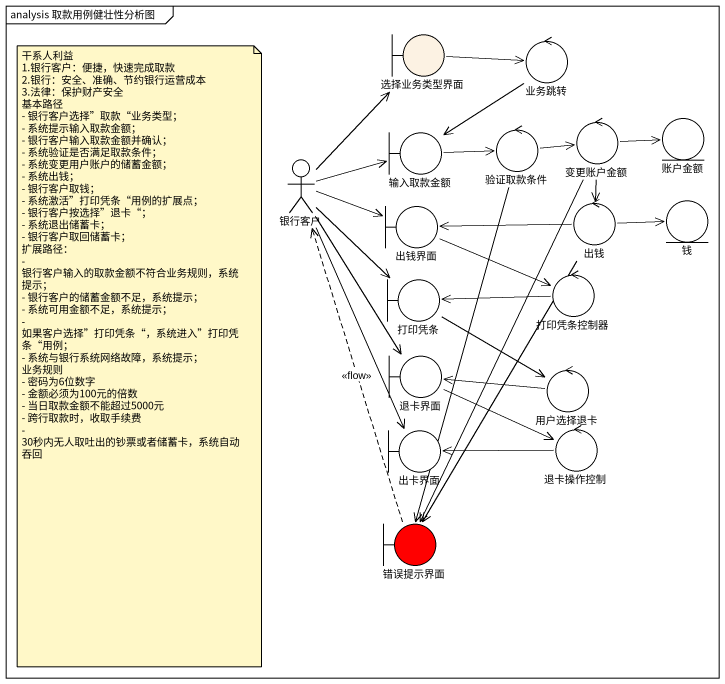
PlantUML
@startuml
mainframe analysis 取款用例健壮性分析图
boundary 选择业务类型界面 #FCF2E3
control 业务跳转
entity 账户金额
actor 银行客户
boundary 输入取款金额
control 验证取款条件
control 变更账户金额
boundary 出钱界面
control 出钱
entity 钱
boundary 打印凭条
control 打印凭条控制器
boundary 退卡界面
control 用户选择退卡
boundary 出卡界面
control 退卡操作控制
boundary 错误提示界面 #FF0000
选择业务类型界面 -right-> 业务跳转
业务跳转 --> 输入取款金额
银行客户 -up-> 选择业务类型界面
银行客户 -right-> 输入取款金额
银行客户 -right-> 出钱界面
银行客户 --> 打印凭条
银行客户 --> 退卡界面
银行客户 --> 出卡界面
输入取款金额 -right-> 验证取款条件
验证取款条件 -right-> 变更账户金额
验证取款条件 --> 错误提示界面
变更账户金额 -right-> 账户金额
变更账户金额 --> 出钱
变更账户金额 --> 错误提示界面
出钱界面 -right-> 打印凭条控制器
出钱 -left-> 出钱界面
出钱 -right-> 钱
出钱 --> 错误提示界面
打印凭条 --> 用户选择退卡
打印凭条控制器 -left-> 打印凭条
退卡界面 -right-> 退卡操作控制
用户选择退卡 -left-> 退卡界面
退卡操作控制 -left-> 出卡界面
错误提示界面 .up.> 银行客户 : <<flow>>
note as N1
  干系人利益
  1.银行客户：便捷，快速完成取款
  2.银行：安全、准确、节约银行运营成本
  3.法律：保护财产安全
  基本路径
  - 银行客户选择”取款“业务类型；
  - 系统提示输入取款金额；
  - 银行客户输入取款金额并确认；
  - 系统验证是否满足取款条件；
  - 系统变更用户账户的储蓄金额；
  - 系统出钱；
  - 银行客户取钱；
  - 系统激活”打印凭条“用例的扩展点；
  - 银行客户按选择”退卡“；
  - 系统退出储蓄卡；
  - 银行客户取回储蓄卡；
  扩展路径：
  - 银行客户输入的取款金额不符合业务规则，系统提示；
  - 银行客户的储蓄金额不足，系统提示；
  - 系统可用金额不足，系统提示；
  - 如果客户选择”打印凭条“，系统进入”打印凭条“用例；
  - 系统与银行系统网络故障，系统提示；
  业务规则
  - 密码为6位数字
  - 金额必须为100元的倍数
  - 当日取款金额不能超过5000元
  - 跨行取款时，收取手续费
  - 30秒内无人取吐出的钞票或者储蓄卡，系统自动吞回
end note
@enduml
